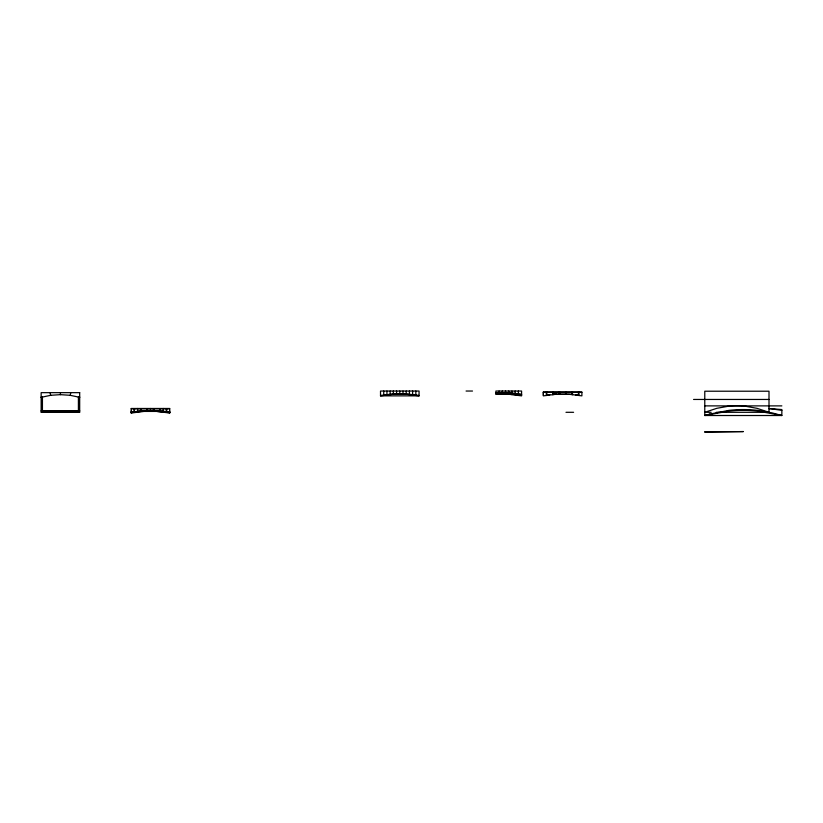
<?xml version="1.0" encoding="UTF-8"?>
<svg xmlns="http://www.w3.org/2000/svg" width="823" height="823" viewBox="0 0 823 823"><rect width="100%" height="100%" fill="white"/><g stroke="black" fill="none" stroke-linecap="round" stroke-linejoin="round"><path stroke-width="1.23" d="M41.15 397.334L50.697 395.297L60.418 394.659L60.418 392.653M131.238 413.023L131.186 408.475L169.723 408.475L169.672 413.023L156.854 411.428L144.056 411.428L131.238 413.023L131.186 411.047M543.355 395.431L543.355 392.005L581.892 392.005L581.892 395.863L569.043 394.258L556.194 394.258L543.355 395.863L543.355 392.005M156.854 411.428L169.723 412.652M169.723 411.047L169.672 413.023M60.418 394.659L70.14 395.297L70.829 392.653M546.565 395.03L549.774 394.629M144.035 410.677L131.186 412.282C143.932 410.019 156.967 409.947 169.723 412.21L166.513 411.881M131.186 412.652L144.035 411.047L156.874 411.047M380.514 395.462L393.363 393.857L406.212 393.857L419.061 395.462M380.514 395.863L393.363 394.258L406.212 394.258L419.061 395.863L419.061 391.038L380.514 391.038L380.514 395.863L419.061 395.863M556.194 393.826L552.984 394.227L572.252 394.289M466.085 391.038L472.505 391.038M543.355 392.324L581.892 392.324M495.888 392.653L508.737 392.653L521.587 394.258M495.888 393.055L508.737 393.055L521.587 394.659M495.888 393.857L508.737 393.857L521.587 395.462M508.737 394.258L495.888 394.258L495.888 391.038L521.587 391.038L521.587 395.863L508.737 394.258L508.737 391.038M41.15 397.056L42.436 397.056L42.436 411.922M79.687 397.056L78.401 397.056L78.401 411.922M693.573 399.453L769.001 399.453M704.776 405.883L781.85 405.883M131.186 408.794L169.723 408.794M41.15 410.636L79.687 410.636M41.788 411.274L79.049 411.274M41.15 411.922L79.687 411.922M565.987 412.302L573.59 412.302M711.195 412.302L704.776 412.302L716.823 408.311L728.859 406.151A78.885 78.885 0 0 1 744.918 406.151L756.965 408.311L769.001 412.302L769.001 391.213L704.776 391.213L704.776 415.512L781.85 415.512L781.85 409.556L768.6 408.517M716.339 412.302L769.001 412.302M768.6 408.445L781.85 410.338M156.874 410.677L169.723 412.251M70.14 395.297L79.687 397.334M50.018 392.653L50.697 395.297M578.929 392.005L578.929 395.493M578.425 392.005L578.425 395.431M572.51 392.005L572.51 394.69M571.995 392.005L571.995 394.629M566.09 392.005L566.09 394.258M565.576 392.005L565.576 394.258M559.661 392.005L559.661 394.258M559.146 392.005L559.146 394.258M553.241 392.005L553.241 394.629M552.727 392.005L552.727 394.69M546.822 392.005L546.822 395.431M546.307 392.005L546.307 395.493M518.367 391.038L518.367 395.462M515.157 391.038L515.157 393.456M511.947 391.038L511.947 394.659M505.528 391.038L505.528 394.258M502.318 391.038L502.318 393.857M499.098 391.038L499.098 394.258M415.841 391.038L415.841 395.462M412.632 391.038L412.632 394.659M409.422 391.038L409.422 394.659M406.212 391.038L406.212 393.857M403.003 391.038L403.003 394.258M399.783 391.038L399.783 393.857M396.573 391.038L396.573 394.258M393.363 391.038L393.363 393.857M390.153 391.038L390.153 394.659M386.944 391.038L386.944 394.659M383.734 391.038L383.734 395.462M166.771 408.794L166.771 412.282M166.256 408.794L166.256 412.21M163.304 408.475L163.304 411.479M160.351 408.794L160.351 411.479M159.837 408.794L159.837 411.407M153.922 408.794L153.922 411.047M153.407 408.794L153.407 411.047M150.455 408.475L150.455 410.677M147.502 408.794L147.502 411.047M146.988 408.794L146.988 411.047M141.083 408.794L141.083 411.407M140.568 408.794L140.568 411.479M137.606 408.475L137.606 411.479M134.653 408.794L134.139 412.251L134.139 408.794M79.049 397.056L79.049 411.922M67.26 410.636L67.26 411.922M65.994 410.636L65.994 411.922M48.639 410.636L48.639 411.922M47.364 410.636L47.364 411.922M41.788 397.056L41.788 411.922M709.591 414.113L704.776 415.512L728.859 411.068A144.107 144.107 0 0 1 757.767 411.068L781.85 415.512L772.211 412.909L757.767 410.389A125.147 125.147 0 0 0 728.859 410.389L709.591 414.113M79.687 392.653L41.15 392.653L41.15 412.302L79.687 412.302L79.687 392.653M743.272 431.571L704.735 431.962L743.272 431.571M578.672 395.071L575.462 394.69L578.672 395.091"/></g></svg>
